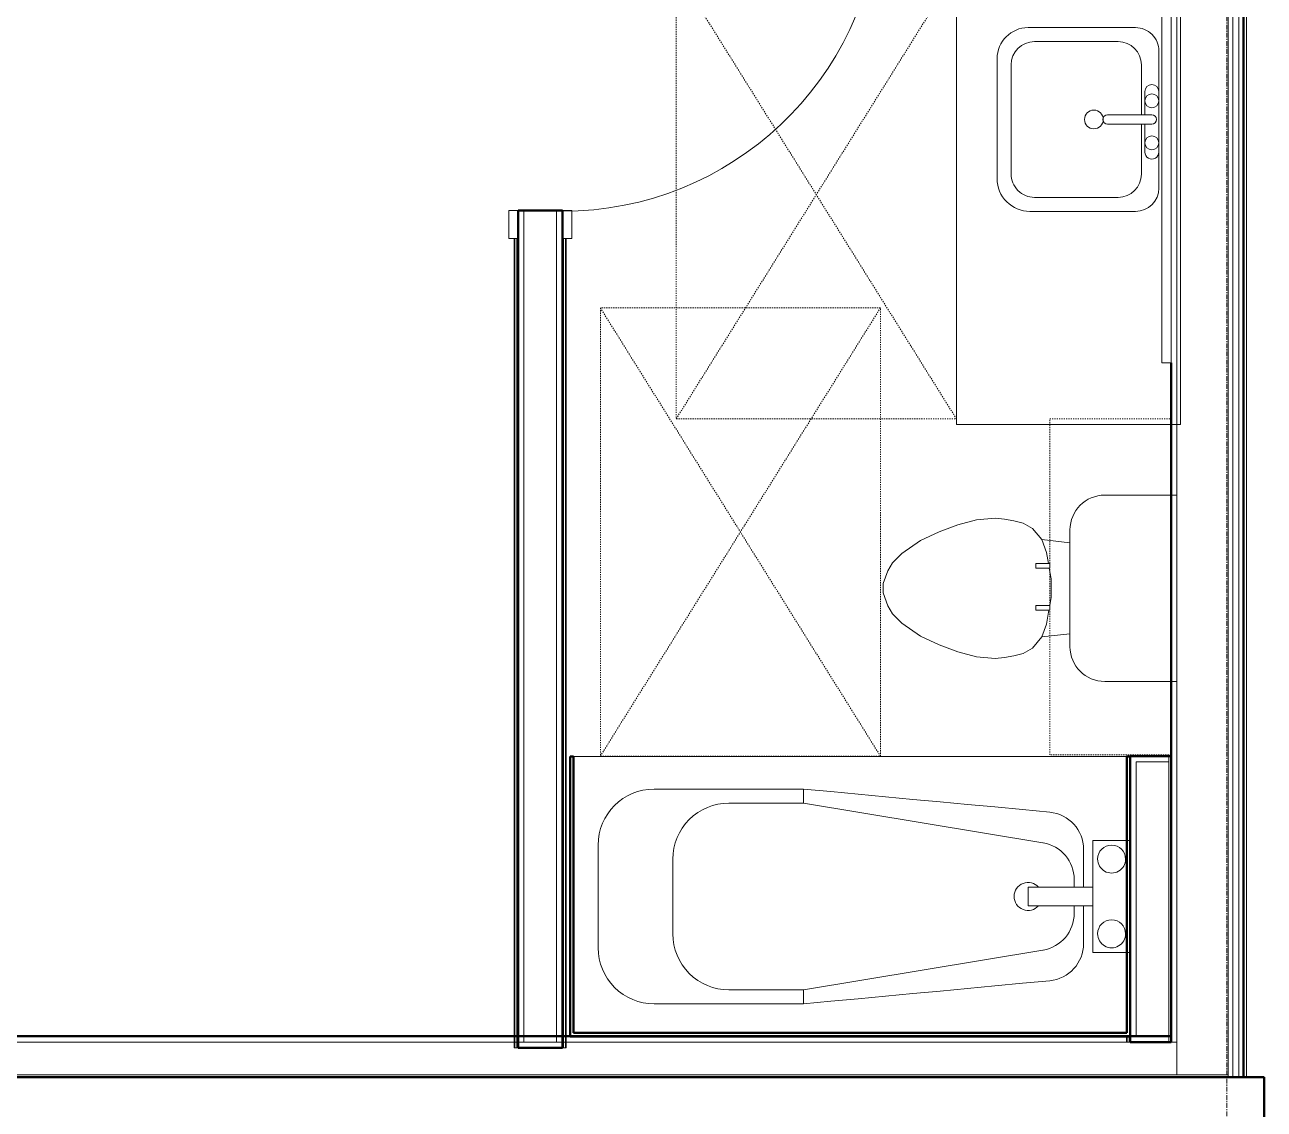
# Model space of a CAD drawing. Header units: inches. Extents: x -4218 to -1830, y 9767 to 12426.
# Drawn here: x -3610.1 to -3477.3, y 11547.5 to 11663.7 of the extents above; entities that cross this region are included whole.
import ezdxf

# ---------------------------------------------------------------- set-up
doc = ezdxf.new("R2010")
doc.units = ezdxf.units.IN
doc.header["$MEASUREMENT"] = 0
doc.linetypes.add('Dash', pattern=[0.25, 0.125, -0.125])
doc.linetypes.add('Grid Line 1_2_', pattern=[0.875, 0.5, -0.125, 0.125, -0.125])
for name, color, linetype, lineweight in [('0-1', 7, 'Continuous', 5), ('0-2', 253, 'Continuous', 9), ('A-DOOR-1', 7, 'Continuous', 9), ('A-DOOR-2', 50, 'Continuous', 20), ('A-DOOR-FRAM-1', 50, 'Continuous', 20), ('A-FLOR-5', 192, 'Continuous', 9), ('A-GENM-HDLN-1', 7, 'Dash', 9), ('A-WALL-1', 250, 'Continuous', 50), ('A-WALL-2', 10, 'Continuous', 13), ('A-WALL-3', 254, 'Continuous', 9), ('A-WALL-4', 253, 'Continuous', 9), ('A-WALL-5', 252, 'Continuous', 9), ('A-WALL-6', 7, 'Continuous', 9), ('I-WALL-1', 250, 'Continuous', 50), ('I-WALL-3', 253, 'Continuous', 9), ('I-WALL-4', 252, 'Continuous', 9), ('P-SANR-FIXT-1', 7, 'Continuous', 9), ('P-SANR-FIXT-2', 253, 'Continuous', 9), ('P-SANR-FIXT-3', 252, 'Continuous', 9), ('P-SANR-FIXT-4', 254, 'Continuous', 9), ('Q-CASE-1', 252, 'Continuous', 9), ('Q-CASE-2', 7, 'Continuous', 9), ('Q-CASE-4', 7, 'Dash', 9), ('Q-CASE-5', 254, 'Continuous', 9), ('S-GRID-1', 1, 'Grid Line 1_2_', 9)]:
    doc.layers.add(name, color=color, linetype=linetype, lineweight=lineweight)

# ---------------------------------------------------------------- blocks, each defined once
blk = doc.blocks.new('Basic Wall _ INT - W4BØF - _5_8 GYP - 2X4 WOOD_BATT_ - 5_8 GYP_ - ___-2863425-BACKGROUND - 3RD FLOOR')
at = {"layer": 'A-WALL-3'}
for p, q in [((-3552.47, 11683.36), (-3552.5, 11683.36)), ((-3552.47, 11683.36), (-3552.47, 11683.36)), ((-3552.3, 11683.36), (-3552.36, 11683.36)), ((-3552.15, 11683.36), (-3552.29, 11683.36)), ((-3552.09, 11683.36), (-3552.15, 11683.36))]:
    blk.add_line(p, q, dxfattribs=at)
at = {"layer": 'A-WALL-4'}
for p, q in [((-3552.43, 11683.36), (-3552.37, 11683.36)), ((-3552.37, 11683.36), (-3552.09, 11683.36)), ((-3552.15, 11683.21), (-3552.15, 11683.16)), ((-3552.15, 11683.15), (-3552.15, 11683.07)), ((-3552.15, 11683.06), (-3552.15, 11682.95)), ((-3552.5, 11677.78), (-3552.5, 11680.78)), ((-3552.5, 11640.78), (-3552.5, 11643.78)), ((-3552.5, 11554.11), (-3552.5, 11555.36)), ((-3552.15, 11555.36), (-3552.15, 11554.11)), ((-3552.5, 11554.11), (-3552.47, 11554.11)), ((-3552.36, 11554.11), (-3552.3, 11554.11)), ((-3552.29, 11554.11), (-3552.15, 11554.11)), ((-3552.15, 11554.11), (-3552.09, 11554.11))]:
    blk.add_line(p, q, dxfattribs=at)
at = {"layer": 'A-WALL-5'}
for p, q in [((-3552.5, 11683.36), (-3552.46, 11683.36)), ((-3552.5, 11680.78), (-3552.5, 11683.36)), ((-3552.46, 11683.36), (-3552.43, 11683.36)), ((-3552.15, 11682.95), (-3552.15, 11680.78)), ((-3552.09, 11683.21), (-3552.09, 11683.16)), ((-3552.09, 11683.15), (-3552.09, 11683.07)), ((-3552.09, 11683.06), (-3552.09, 11682.95)), ((-3552.5, 11555.36), (-3552.5, 11640.78)), ((-3552.15, 11640.78), (-3552.15, 11555.36)), ((-3552.37, 11554.11), (-3552.37, 11555.36)), ((-3552.09, 11555.36), (-3552.09, 11554.11)), ((-3552.46, 11554.11), (-3552.5, 11554.11)), ((-3552.41, 11554.11), (-3552.46, 11554.11)), ((-3552.4, 11554.11), (-3552.41, 11554.11)), ((-3552.37, 11554.11), (-3552.4, 11554.11)), ((-3552.09, 11554.11), (-3552.37, 11554.11))]:
    blk.add_line(p, q, dxfattribs=at)
at = {"layer": 'A-WALL-6'}
for p, q in [((-3552.37, 11680.78), (-3552.37, 11683.36)), ((-3552.09, 11682.95), (-3552.09, 11680.78)), ((-3552.37, 11555.36), (-3552.37, 11640.78)), ((-3552.09, 11640.78), (-3552.09, 11555.36))]:
    blk.add_line(p, q, dxfattribs=at)
blk = doc.blocks.new('Basic Wall _ INT - W4BØF - _5_8 GYP - 2X4 WOOD_BATT_ - 5_8 GYP_ - ___-2863424-BACKGROUND - 3RD FLOOR')
at = {"layer": 'A-WALL-3'}
for p, q in [((-3557.6, 11683.36), (-3557.66, 11683.36)), ((-3557.45, 11683.36), (-3557.6, 11683.36)), ((-3557.39, 11683.36), (-3557.45, 11683.36)), ((-3557.25, 11683.36), (-3557.27, 11683.36))]:
    blk.add_line(p, q, dxfattribs=at)
at = {"layer": 'A-WALL-4'}
for p, q in [((-3557.66, 11683.36), (-3557.37, 11683.36)), ((-3557.6, 11683.22), (-3557.6, 11683.16)), ((-3557.6, 11683.16), (-3557.6, 11683.07)), ((-3557.6, 11683.07), (-3557.6, 11682.95)), ((-3557.37, 11683.36), (-3557.31, 11683.36)), ((-3557.25, 11677.78), (-3557.25, 11680.78)), ((-3557.25, 11640.78), (-3557.25, 11643.78)), ((-3557.6, 11555.36), (-3557.6, 11554.11)), ((-3557.25, 11554.11), (-3557.25, 11555.36)), ((-3557.66, 11554.11), (-3557.6, 11554.11)), ((-3557.6, 11554.11), (-3557.45, 11554.11)), ((-3557.45, 11554.11), (-3557.39, 11554.11)), ((-3557.27, 11554.11), (-3557.25, 11554.11))]:
    blk.add_line(p, q, dxfattribs=at)
at = {"layer": 'A-WALL-5'}
for p, q in [((-3557.66, 11683.22), (-3557.66, 11683.16)), ((-3557.66, 11683.16), (-3557.66, 11683.07)), ((-3557.66, 11683.07), (-3557.66, 11682.95)), ((-3557.6, 11682.95), (-3557.6, 11680.78)), ((-3557.31, 11683.36), (-3557.29, 11683.36)), ((-3557.29, 11683.36), (-3557.25, 11683.36)), ((-3557.25, 11680.78), (-3557.25, 11683.36)), ((-3557.6, 11640.78), (-3557.6, 11555.36)), ((-3557.25, 11555.36), (-3557.25, 11640.78)), ((-3557.66, 11555.36), (-3557.66, 11554.11)), ((-3557.37, 11555.36), (-3557.37, 11554.11)), ((-3557.54, 11554.11), (-3557.66, 11554.11)), ((-3557.37, 11554.11), (-3557.54, 11554.11)), ((-3557.37, 11554.11), (-3557.37, 11554.11)), ((-3557.29, 11554.11), (-3557.37, 11554.11)), ((-3557.25, 11554.11), (-3557.29, 11554.11))]:
    blk.add_line(p, q, dxfattribs=at)
at = {"layer": 'A-WALL-6'}
for p, q in [((-3557.66, 11682.95), (-3557.66, 11680.78)), ((-3557.37, 11683.36), (-3557.37, 11680.78)), ((-3557.66, 11640.78), (-3557.66, 11555.36)), ((-3557.37, 11640.78), (-3557.37, 11555.36))]:
    blk.add_line(p, q, dxfattribs=at)
blk = doc.blocks.new('SWING - SINGLE - FLUSH - 2-10 x 6-8 - PRIVACY-3199405-BACKGROUND - 3RD FLOOR')
at = {"layer": 'A-DOOR-1'}
blk.add_arc((17, -2.38), 34.07, 180, 266.6343, dxfattribs=at)
at = {"layer": 'A-DOOR-2'}
for p, q in [((15, -2.38), (15, -36.38)), ((17, -2.38), (15, -2.38)), ((17, -2.38), (17, -36.38)), ((17, -36.38), (15, -36.38))]:
    blk.add_line(p, q, dxfattribs=at)
at = {"layer": 'A-DOOR-FRAM-1'}
for p, q in [((-20, 2.37), (-20, 3.37)), ((-20, 3.37), (-17, 3.37)), ((-17, 3.37), (-17, 2.37)), ((17, 2.37), (17, 3.37)), ((17, 3.37), (20, 3.37)), ((20, 3.37), (20, 2.37)), ((-17, 2.37), (-20, 2.37)), ((20, 2.37), (17, 2.37)), ((-20, -2.38), (-17, -2.38)), ((-20, -3.38), (-20, -2.38)), ((-17, -2.38), (-17, -3.38)), ((17, -2.38), (20, -2.38)), ((17, -3.38), (17, -2.38)), ((20, -2.38), (20, -3.38)), ((-17, -3.38), (-20, -3.38)), ((20, -3.38), (17, -3.38))]:
    blk.add_line(p, q, dxfattribs=at)
blk = doc.blocks.new('M_Sink Vanity-Square - 500 x 440mm-V26-BACKGROUND - 3RD FLOOR')
at = {"layer": 'P-SANR-FIXT-1'}
for p, q in [((-5.72, 10.23), (7.14, 10.23)), ((-5.22, 8.73), (6.46, 8.73)), ((-9.22, -4.59), (-9.22, 6.73)), ((10.46, 6.91), (10.46, -4.59)), ((-7.72, -2.72), (-7.72, 6.23)), ((8.96, 6.23), (8.96, -2.72)), ((0.12, -6.33), (0.12, -1.59)), ((1.12, -6.33), (1.12, -1.59)), ((0.12, -5.22), (-5.22, -5.22)), ((6.46, -5.22), (1.12, -5.22)), ((-2.88, -5.59), (0.12, -5.59)), ((1.12, -5.59), (3.62, -5.59)), ((7.96, -7.09), (-6.72, -7.09)), ((3.62, -7.09), (-2.88, -7.09))]:
    blk.add_line(p, q, dxfattribs=at)
for centre, radius, start, end in [((-5.72, 6.73), 3.5, 90, 180), ((7.14, 6.91), 3.32, 360, 90), ((-5.22, 6.23), 2.5, 90, 180), ((6.46, 6.23), 2.5, 360, 90), ((0.62, -0.13), 1, 360, 180), ((0.62, -0.13), 1, 180, 0), ((0.62, -1.59), 0.5, 360, 180), ((-5.22, -2.72), 2.5, 180, 270), ((6.46, -2.72), 2.5, 270, 360), ((-6.72, -4.59), 2.5, 180, 270), ((7.96, -4.59), 2.5, 270, 0), ((-2.88, -6.34), 0.75, 90, 270), ((-1.88, -6.34), 0.75, 360, 180), ((-1.88, -6.34), 0.75, 180, 0), ((0.62, -6.33), 0.5, 180, 0), ((2.62, -6.34), 0.75, 0, 180), ((2.62, -6.34), 0.75, 180, 0), ((3.62, -6.34), 0.75, 270, 90)]:
    blk.add_arc(centre, radius, start, end, dxfattribs=at)
blk = doc.blocks.new('Toilet-Domestic-3D - Toilet-Domestic-3D-V84-BACKGROUND - 3RD FLOOR')
at = {"layer": 'P-SANR-FIXT-1'}
for p, q in [((-9.98, 11.75), (-9.98, 18.85)), ((9.98, 18.85), (9.98, 11.75)), ((6.25, 8.02), (-6.25, 8.02)), ((-4.86, 8.02), (-5.21, 5)), ((4.86, 8.02), (5.21, 5)), ((-3.84, 5.5), (-5.21, 5)), ((-2.65, 5.71), (-3.84, 5.5)), ((-1, 6), (-2.16, 5.8)), ((1, 6), (-1, 6)), ((1.85, 5.85), (1, 6)), ((3.84, 5.5), (2.34, 5.76)), ((5.21, 5), (3.84, 5.5)), ((-6.4, 4), (-6.97, 3)), ((-5.21, 5), (-6.4, 4)), ((6.4, 4), (5.21, 5)), ((6.97, 3), (6.4, 4)), ((-6.97, 3), (-7.24, 2)), ((7.24, 2), (6.97, 3)), ((-7.24, 2), (-7.41, 1)), ((7.41, 1), (7.24, 2)), ((-7.41, 1), (-7.5, 0)), ((7.5, 0), (7.41, 1)), ((-7.5, 0), (-7.33, -1.99)), ((7.33, -1.99), (7.5, 0)), ((-7.33, -1.99), (-6.79, -4)), ((6.79, -4), (7.33, -1.99)), ((-6.79, -4), (-6.06, -6)), ((6.06, -6), (6.79, -4)), ((-6.06, -6), (-5.13, -8)), ((5.13, -8), (6.06, -6)), ((-5.13, -8), (-3.74, -10)), ((3.74, -10), (5.13, -8)), ((-3.74, -10), (-2.74, -11)), ((2.74, -11), (3.74, -10)), ((-2.74, -11), (-1.87, -11.5)), ((-1.87, -11.5), (-0.5, -12)), ((0.5, -12), (1.87, -11.5)), ((1.87, -11.5), (2.74, -11)), ((-0.5, -12), (0.5, -12))]:
    blk.add_line(p, q, dxfattribs=at)
for centre, start, end in [((-6.25, 11.75), 180, 270), ((6.25, 11.75), 270, 360)]:
    blk.add_arc(centre, 3.73, start, end, dxfattribs=at)
at = {"layer": 'P-SANR-FIXT-2'}
blk.add_line((-9.98, 19.48), (9.98, 19.48), dxfattribs=at)
at = {"layer": 'P-SANR-FIXT-3'}
for p, q in [((-9.98, 18.85), (-9.98, 19.48)), ((9.98, 19.48), (9.98, 18.85))]:
    blk.add_line(p, q, dxfattribs=at)
blk = doc.blocks.new('Bath Vanity - Bath Vanity 60_-V105-BACKGROUND - 3RD FLOOR')
at = {"layer": 'Q-CASE-1'}
for p, q in [((30.74, 0), (30.74, 19)), ((-29.26, 1), (-29.26, 0)), ((-29.26, 0), (30.49, 0)), ((30.53, 0), (30.74, 0))]:
    blk.add_line(p, q, dxfattribs=at)
at = {"layer": 'Q-CASE-2'}
for p, q in [((30.74, 24), (-29.26, 24)), ((-29.26, 24), (-29.26, 1)), ((30.74, 19), (30.74, 24))]:
    blk.add_line(p, q, dxfattribs=at)
blk = doc.blocks.new('Bath Tub - Maestro - 60_x30_-V106-BACKGROUND - 3RD FLOOR')
at = {"layer": 'P-SANR-FIXT-1'}
for p, q in [((35, 26.5), (51, 26.5)), ((35, 26.5), (35, 25)), ((35, 25), (9.35, 20.74)), ((43, 25), (35, 25)), ((4, 21), (0.37, 21)), ((4, 16), (4, 21)), ((5, 16), (5, 20.04)), ((57, 20.5), (57, 9.5)), ((49, 11), (49, 19)), ((4, 14), (4, 16)), ((4, 16), (10.94, 16)), ((6, 16.8), (6, 16)), ((10.94, 14), (10.94, 16)), ((4, 9), (4, 14)), ((10.94, 14), (4, 14)), ((5, 9.96), (5, 14)), ((6, 14), (6, 13.2)), ((0.37, 9), (4, 9)), ((9.35, 9.26), (35, 5)), ((35, 3.5), (35, 5)), ((35, 5), (43, 5)), ((51, 3.5), (35, 3.5)), ((0.37, 0), (59.62, 0))]:
    blk.add_line(p, q, dxfattribs=at)
at = {"layer": 'P-SANR-FIXT-1', "flags": 128}
for points in [[(8.63, 24.03), (11.56, 24.3), (14.49, 24.58), (17.42, 24.85), (20.35, 25.13), (23.28, 25.4), (26.21, 25.68), (29.14, 25.95), (32.07, 26.23), (35, 26.5)], [(35, 3.5), (32.07, 3.77), (29.14, 4.05), (26.21, 4.32), (23.28, 4.6), (20.35, 4.87), (17.42, 5.15), (14.49, 5.42), (11.56, 5.7), (8.63, 5.97)]]:
    blk.add_lwpolyline(points, dxfattribs=at)
at = {"layer": 'P-SANR-FIXT-1'}
for centre, radius, start, end in [((51, 20.5), 6, 360, 90), ((9, 20.04), 4, 95.3558, 180), ((43, 19), 6, 360, 90), ((2, 19), 1.5, 360, 180), ((10, 16.8), 4, 99.4223, 180), ((2, 19), 1.5, 180, 360), ((10.94, 15), 1.5, 360, 137.9289), ((10.94, 15), 1.5, 222.0711, 360), ((2, 11), 1.5, 360, 180), ((10, 13.2), 4, 180, 260.5777), ((2, 11), 1.5, 180, 360), ((43, 11), 6, 270, 0), ((9, 9.96), 4, 180, 264.6442), ((51, 9.5), 6, 270, 360)]:
    blk.add_arc(centre, radius, start, end, dxfattribs=at)
at = {"layer": 'P-SANR-FIXT-2'}
for p, q in [((60, 30), (0, 30)), ((0, 29.97), (0, 21)), ((0, 21), (0, 9)), ((0, 9), (0, 0))]:
    blk.add_line(p, q, dxfattribs=at)
at = {"layer": 'P-SANR-FIXT-3'}
for p, q in [((60, 0), (60, 29.97)), ((0.37, 21), (0, 21)), ((0, 9), (0.37, 9)), ((0, 0), (0.37, 0)), ((59.62, 0), (60, 0))]:
    blk.add_line(p, q, dxfattribs=at)
at = {"layer": 'P-SANR-FIXT-4'}
blk.add_line((0, 21), (0, 9), dxfattribs=at)
blk = doc.blocks.new('ADA Clearances - 30_x48_-3054095-BACKGROUND - 3RD FLOOR')
at = {"layer": 'A-GENM-HDLN-1'}
for p, q in [((15, -24), (-15, 24)), ((-15, -24), (15, 24)), ((15, 24), (-15, 24)), ((-15, 24), (-15, -24)), ((15, -24), (15, 24)), ((-15, -24), (15, -24))]:
    blk.add_line(p, q, dxfattribs=at)
blk = doc.blocks.new('ADA Clearances - 30_x48_-V86-BACKGROUND - 3RD FLOOR')
at = {"layer": 'A-GENM-HDLN-1'}
for p, q in [((15, -24), (-15, 24)), ((-15, -24), (15, 24)), ((15, 24), (-15, 24)), ((15, -24), (15, 24)), ((-15, -24), (15, -24))]:
    blk.add_line(p, q, dxfattribs=at)
blk = doc.blocks.new('BATHROOM MIRROR - BATHROOM MIRROR 48_-3123886-BACKGROUND - 3RD FLOOR')
at = {"layer": 'Q-CASE-2'}
for p, q in [((-23.26, -23), (24.74, -23)), ((-23.26, -23), (-23.26, -24)), ((24.74, -24), (24.74, -23)), ((24.74, -24), (-23.26, -24))]:
    blk.add_line(p, q, dxfattribs=at)
at = {"layer": 'Q-CASE-5'}
blk.add_line((21.74, -24), (-20.26, -24), dxfattribs=at)
blk = doc.blocks.new('300 Series Wall Hung Cabinet_326 - 36_-2909953-BACKGROUND - 3RD FLOOR')
at = {"layer": 'Q-CASE-2'}
for p, q in [((-2.01, 14.69), (-2.5, 14.69)), ((-2.5, 14.69), (-2.5, 13.19)), ((-2.01, 13.19), (-2.01, 14.69)), ((2.49, 14.69), (2, 14.69)), ((2, 14.69), (2, 13.19)), ((2.49, 13.19), (2.49, 14.69)), ((-2.01, 13.19), (-2.5, 13.19)), ((2.49, 13.19), (2, 13.19))]:
    blk.add_line(p, q, dxfattribs=at)
at = {"layer": 'Q-CASE-4'}
for p, q in [((-18, 0.19), (-18, 13.19)), ((-18, 13.19), (18, 13.19)), ((18, 13.19), (18, 0.19)), ((18, 0.19), (-18, 0.19))]:
    blk.add_line(p, q, dxfattribs=at)
blk = doc.blocks.new('Basic Wall _ INT - W4FØF - INT - _5_8 GYP - 2X4 WOOD_BATT__ - ___-3084756-BACKGROUND - 3RD FLOOR')
at = {"layer": 'A-WALL-3'}
for p, q in [((-3492.09, 11554.74), (-3492.02, 11554.74)), ((-3492.02, 11554.74), (-3491.88, 11554.74)), ((-3491.88, 11554.74), (-3491.81, 11554.74)), ((-3491.7, 11554.74), (-3491.67, 11554.74))]:
    blk.add_line(p, q, dxfattribs=at)
at = {"layer": 'A-WALL-4'}
for p, q in [((-3492.02, 11555.33), (-3492.02, 11554.74)), ((-3491.67, 11554.74), (-3491.67, 11555.33)), ((-3491.8, 11554.74), (-3492.09, 11554.74)), ((-3491.72, 11554.74), (-3491.8, 11554.74)), ((-3491.67, 11554.74), (-3491.72, 11554.74))]:
    blk.add_line(p, q, dxfattribs=at)
at = {"layer": 'A-WALL-5'}
for p, q in [((-3492.02, 11585.36), (-3492.09, 11585.36)), ((-3491.88, 11585.36), (-3492.02, 11585.36)), ((-3491.81, 11585.36), (-3491.88, 11585.36)), ((-3491.67, 11585.36), (-3491.7, 11585.36)), ((-3492.09, 11555.33), (-3492.09, 11554.74)), ((-3491.8, 11555.33), (-3491.8, 11554.74))]:
    blk.add_line(p, q, dxfattribs=at)
at = {"layer": 'A-WALL-6'}
for p, q in [((-3492.09, 11585.36), (-3491.8, 11585.36)), ((-3491.8, 11585.36), (-3491.72, 11585.36)), ((-3491.72, 11585.36), (-3491.67, 11585.36))]:
    blk.add_line(p, q, dxfattribs=at)
blk = doc.blocks.new('CTR - 1st Phase - Unit Layouts_rvt-1-BACKGROUND - 3RD FLOOR')
at = {"layer": 'A-WALL-1'}
for p, q in [((-3557.25, 11643.78), (-3557.25, 11554.11)), ((-3552.5, 11643.78), (-3557.25, 11643.78)), ((-3552.5, 11554.11), (-3552.5, 11643.78)), ((-3551.3, 11585.33), (-3551.67, 11585.33)), ((-3551.67, 11585.33), (-3551.67, 11555.71)), ((-3551.3, 11555.71), (-3551.3, 11585.33)), ((-3492.05, 11585.33), (-3492.05, 11555.71)), ((-3491.67, 11585.33), (-3492.05, 11585.33)), ((-3491.67, 11585.36), (-3491.67, 11554.74)), ((-3491.05, 11585.36), (-3491.67, 11585.36)), ((-3491.67, 11555.71), (-3491.67, 11585.33)), ((-3487.55, 11585.36), (-3491.05, 11585.36)), ((-3487.3, 11585.36), (-3487.55, 11585.36)), ((-3487.3, 11554.74), (-3487.3, 11585.36)), ((-3551.67, 11555.71), (-3551.67, 11555.33)), ((-3551.67, 11555.33), (-3491.67, 11555.33)), ((-3492.05, 11555.71), (-3551.3, 11555.71)), ((-3491.67, 11555.33), (-3491.67, 11555.71)), ((-3557.25, 11554.11), (-3556.62, 11554.11)), ((-3556.62, 11554.11), (-3553.12, 11554.11)), ((-3553.12, 11554.11), (-3552.5, 11554.11)), ((-3491.67, 11554.74), (-3491.05, 11554.74)), ((-3491.05, 11554.74), (-3487.55, 11554.74)), ((-3487.55, 11554.74), (-3487.3, 11554.74))]:
    blk.add_line(p, q, dxfattribs=at)
at = {"layer": 'A-WALL-2'}
for p, q in [((-3556.62, 11554.74), (-3556.62, 11643.78)), ((-3553.12, 11554.74), (-3553.12, 11643.78)), ((-3491.05, 11555.36), (-3491.05, 11584.74)), ((-3487.55, 11584.74), (-3491.05, 11584.74)), ((-3487.55, 11585.36), (-3487.55, 11584.74)), ((-3487.55, 11584.74), (-3487.55, 11585.36)), ((-3487.55, 11555.36), (-3487.55, 11584.74)), ((-3491.05, 11555.36), (-3487.55, 11555.36)), ((-3487.55, 11555.36), (-3487.55, 11554.74)), ((-3487.55, 11554.74), (-3487.55, 11555.36)), ((-3556.62, 11554.74), (-3553.12, 11554.74))]:
    blk.add_line(p, q, dxfattribs=at)
at = {"layer": 'A-WALL-3'}
for p, q in [((-3557.25, 11643.78), (-3557.25, 11640.78)), ((-3552.5, 11640.78), (-3552.5, 11643.78)), ((-3491.67, 11564.33), (-3491.67, 11576.33)), ((-3557.25, 11555.36), (-3557.25, 11554.11)), ((-3552.5, 11554.11), (-3552.5, 11555.36)), ((-3491.67, 11555.33), (-3491.67, 11554.74)), ((-3487.3, 11554.74), (-3487.3, 11555.36)), ((-3487.3, 11554.74), (-3491.67, 11554.74))]:
    blk.add_line(p, q, dxfattribs=at)
at = {"layer": 'A-WALL-4'}
for p, q in [((-3557.25, 11640.78), (-3557.25, 11555.36)), ((-3552.5, 11555.36), (-3552.5, 11640.78)), ((-3491.67, 11576.33), (-3491.67, 11585.33)), ((-3487.3, 11555.36), (-3487.3, 11585.36)), ((-3491.67, 11555.71), (-3491.67, 11564.33)), ((-3551.67, 11555.33), (-3491.67, 11555.33)), ((-3491.67, 11555.71), (-3491.67, 11555.36)), ((-3552.5, 11554.11), (-3557.25, 11554.11))]:
    blk.add_line(p, q, dxfattribs=at)
at = {"layer": 'A-WALL-5'}
for p, q in [((-3557.25, 11643.78), (-3552.5, 11643.78)), ((-3551.67, 11585.33), (-3551.3, 11585.33)), ((-3551.67, 11585.33), (-3551.67, 11555.71)), ((-3551.3, 11555.71), (-3551.3, 11585.33)), ((-3492.05, 11585.33), (-3492.05, 11576.33)), ((-3492.05, 11585.33), (-3491.67, 11585.33)), ((-3491.67, 11585.36), (-3487.3, 11585.36)), ((-3492.05, 11564.33), (-3492.05, 11555.71)), ((-3551.67, 11555.36), (-3551.67, 11555.71)), ((-3492.05, 11555.71), (-3551.3, 11555.71))]:
    blk.add_line(p, q, dxfattribs=at)
at = {"layer": '0-2'}
for name in ['Basic Wall _ INT - W4BØF - _5_8 GYP - 2X4 WOOD_BATT_ - 5_8 GYP_ - ___-2863424-BACKGROUND - 3RD FLOOR', 'Basic Wall _ INT - W4BØF - _5_8 GYP - 2X4 WOOD_BATT_ - 5_8 GYP_ - ___-2863425-BACKGROUND - 3RD FLOOR', 'Basic Wall _ INT - W4FØF - INT - _5_8 GYP - 2X4 WOOD_BATT__ - ___-3084756-BACKGROUND - 3RD FLOOR']:
    blk.add_blockref(name, (0, 0), dxfattribs=at)
for name, p, rotation in [('SWING - SINGLE - FLUSH - 2-10 x 6-8 - PRIVACY-3199405-BACKGROUND - 3RD FLOOR', (-3554.87, 11660.78), 90.00000000001073), ('Bath Vanity - Bath Vanity 60_-V105-BACKGROUND - 3RD FLOOR', (-3486.3, 11650.13), 90.00000000013627), ('BATHROOM MIRROR - BATHROOM MIRROR 48_-3123886-BACKGROUND - 3RD FLOOR', (-3511.3, 11650.75), 90.00000000005838), ('ADA Clearances - 30_x48_-V86-BACKGROUND - 3RD FLOOR', (-3525.3, 11645.49), 180), ('M_Sink Vanity-Square - 500 x 440mm-V26-BACKGROUND - 3RD FLOOR', (-3495.7, 11652.92), 90.00000000015261), ('ADA Clearances - 30_x48_-3054095-BACKGROUND - 3RD FLOOR', (-3533.43, 11609.36), 180), ('300 Series Wall Hung Cabinet_326 - 36_-2909953-BACKGROUND - 3RD FLOOR', (-3487.11, 11603.49), 89.9999999999606), ('Toilet-Domestic-3D - Toilet-Domestic-3D-V84-BACKGROUND - 3RD FLOOR', (-3506.15, 11603.33), 270.0000000000596), ('Bath Tub - Maestro - 60_x30_-V106-BACKGROUND - 3RD FLOOR', (-3491.67, 11585.33), 180)]:
    blk.add_blockref(name, p, dxfattribs=dict(at, rotation=rotation))
blk = doc.blocks.new('CTR - 1st Phase - Common Walls_rvt-1-BACKGROUND - 3RD FLOOR')
at = {"layer": 'A-WALL-1'}
for p, q in [((-3487.3, 11555.36), (-3682.07, 11555.36)), ((-3827.32, 11550.99), (-3487.3, 11550.99))]:
    blk.add_line(p, q, dxfattribs=at)
at = {"layer": 'A-WALL-2'}
for p, q in [((-3486.67, 11554.74), (-3486.67, 11680.61)), ((-3481.17, 11551.24), (-3481.17, 11680.61)), ((-3480.67, 11550.99), (-3480.67, 11680.61)), ((-3480.05, 11550.99), (-3480.05, 11680.61)), ((-3827.32, 11554.74), (-3487.3, 11554.74)), ((-3486.67, 11554.74), (-3487.3, 11554.74)), ((-3486.67, 11551.24), (-3486.67, 11554.74)), ((-3486.67, 11554.74), (-3486.67, 11551.24)), ((-3827.32, 11551.24), (-3487.3, 11551.24)), ((-3486.67, 11551.24), (-3487.3, 11551.24)), ((-3481.17, 11551.24), (-3486.67, 11551.24)), ((-3481.17, 11550.99), (-3481.17, 11551.24)), ((-3481.17, 11551.24), (-3481.17, 11550.99))]:
    blk.add_line(p, q, dxfattribs=at)
at = {"layer": 'A-WALL-3'}
blk.add_line((-3487.55, 11555.36), (-3491.05, 11555.36), dxfattribs=at)
at = {"layer": 'A-WALL-4'}
for p, q in [((-3557.54, 11555.36), (-3557.66, 11555.36)), ((-3557.45, 11555.36), (-3557.54, 11555.36)), ((-3557.39, 11555.36), (-3557.45, 11555.36)), ((-3556.63, 11555.36), (-3557.25, 11555.36)), ((-3553.15, 11555.36), (-3556.62, 11555.36)), ((-3552.5, 11555.36), (-3553.12, 11555.36)), ((-3552.3, 11555.36), (-3552.35, 11555.36)), ((-3552.2, 11555.36), (-3552.3, 11555.36)), ((-3552.09, 11555.36), (-3552.2, 11555.36)), ((-3491.05, 11555.36), (-3491.67, 11555.36)), ((-3487.3, 11555.36), (-3487.55, 11555.36)), ((-3827.32, 11550.99), (-3487.3, 11550.99))]:
    blk.add_line(p, q, dxfattribs=at)
at = {"layer": 'A-WALL-5'}
for p, q in [((-3557.66, 11555.36), (-3676.53, 11555.36)), ((-3551.67, 11555.36), (-3552.09, 11555.36))]:
    blk.add_line(p, q, dxfattribs=at)
at = {"layer": 'I-WALL-1'}
for p, q in [((-3479.55, 11550.99), (-3479.55, 11680.61)), ((-3487.3, 11627.49), (-3487.3, 11555.36)), ((-3487.3, 11550.99), (-3481.17, 11550.99)), ((-3481.17, 11550.99), (-3479.55, 11550.99))]:
    blk.add_line(p, q, dxfattribs=at)
at = {"layer": 'I-WALL-3'}
for p, q in [((-3487.3, 11585.36), (-3487.3, 11555.36)), ((-3479.55, 11550.99), (-3487.3, 11550.99))]:
    blk.add_line(p, q, dxfattribs=at)
at = {"layer": 'I-WALL-4'}
for p, q in [((-3479.55, 11550.99), (-3479.55, 11680.61)), ((-3487.3, 11620.86), (-3487.3, 11613.31)), ((-3487.3, 11593.35), (-3487.3, 11585.36))]:
    blk.add_line(p, q, dxfattribs=at)
blk = doc.blocks.new('CTR - 1st Phase -Stairs _ Elevators_rvt-1-BACKGROUND - 3RD FLOOR')
at = {"layer": 'A-WALL-1'}
for p, q in [((-3587.32, 11550.99), (-3819.32, 11550.99)), ((-3477.32, 11550.99), (-3587.32, 11550.99)), ((-3477.32, 11542.99), (-3477.32, 11550.99))]:
    blk.add_line(p, q, dxfattribs=at)

msp = doc.modelspace()

# ---------------------------------------------------------------- linework, layer by layer
at = {"layer": 'A-FLOR-5'}
for p, q in [((-3479.22, 11686.74), (-3479.22, 11550.99)), ((-3826.6, 11550.99), (-3477.32, 11550.99)), ((-3477.32, 11550.99), (-3477.32, 11508.92))]:
    msp.add_line(p, q, dxfattribs=at)
at = {"layer": 'S-GRID-1'}
msp.add_line((-3481.32, 9836.18), (-3481.32, 12376.81), dxfattribs=at)

# ---------------------------------------------------------------- block references
at = {"layer": '0-1'}
for name in ['CTR - 1st Phase - Unit Layouts_rvt-1-BACKGROUND - 3RD FLOOR', 'CTR - 1st Phase - Common Walls_rvt-1-BACKGROUND - 3RD FLOOR', 'CTR - 1st Phase -Stairs _ Elevators_rvt-1-BACKGROUND - 3RD FLOOR']:
    msp.add_blockref(name, (0, 0), dxfattribs=at)

doc.saveas('drawing.dxf')
